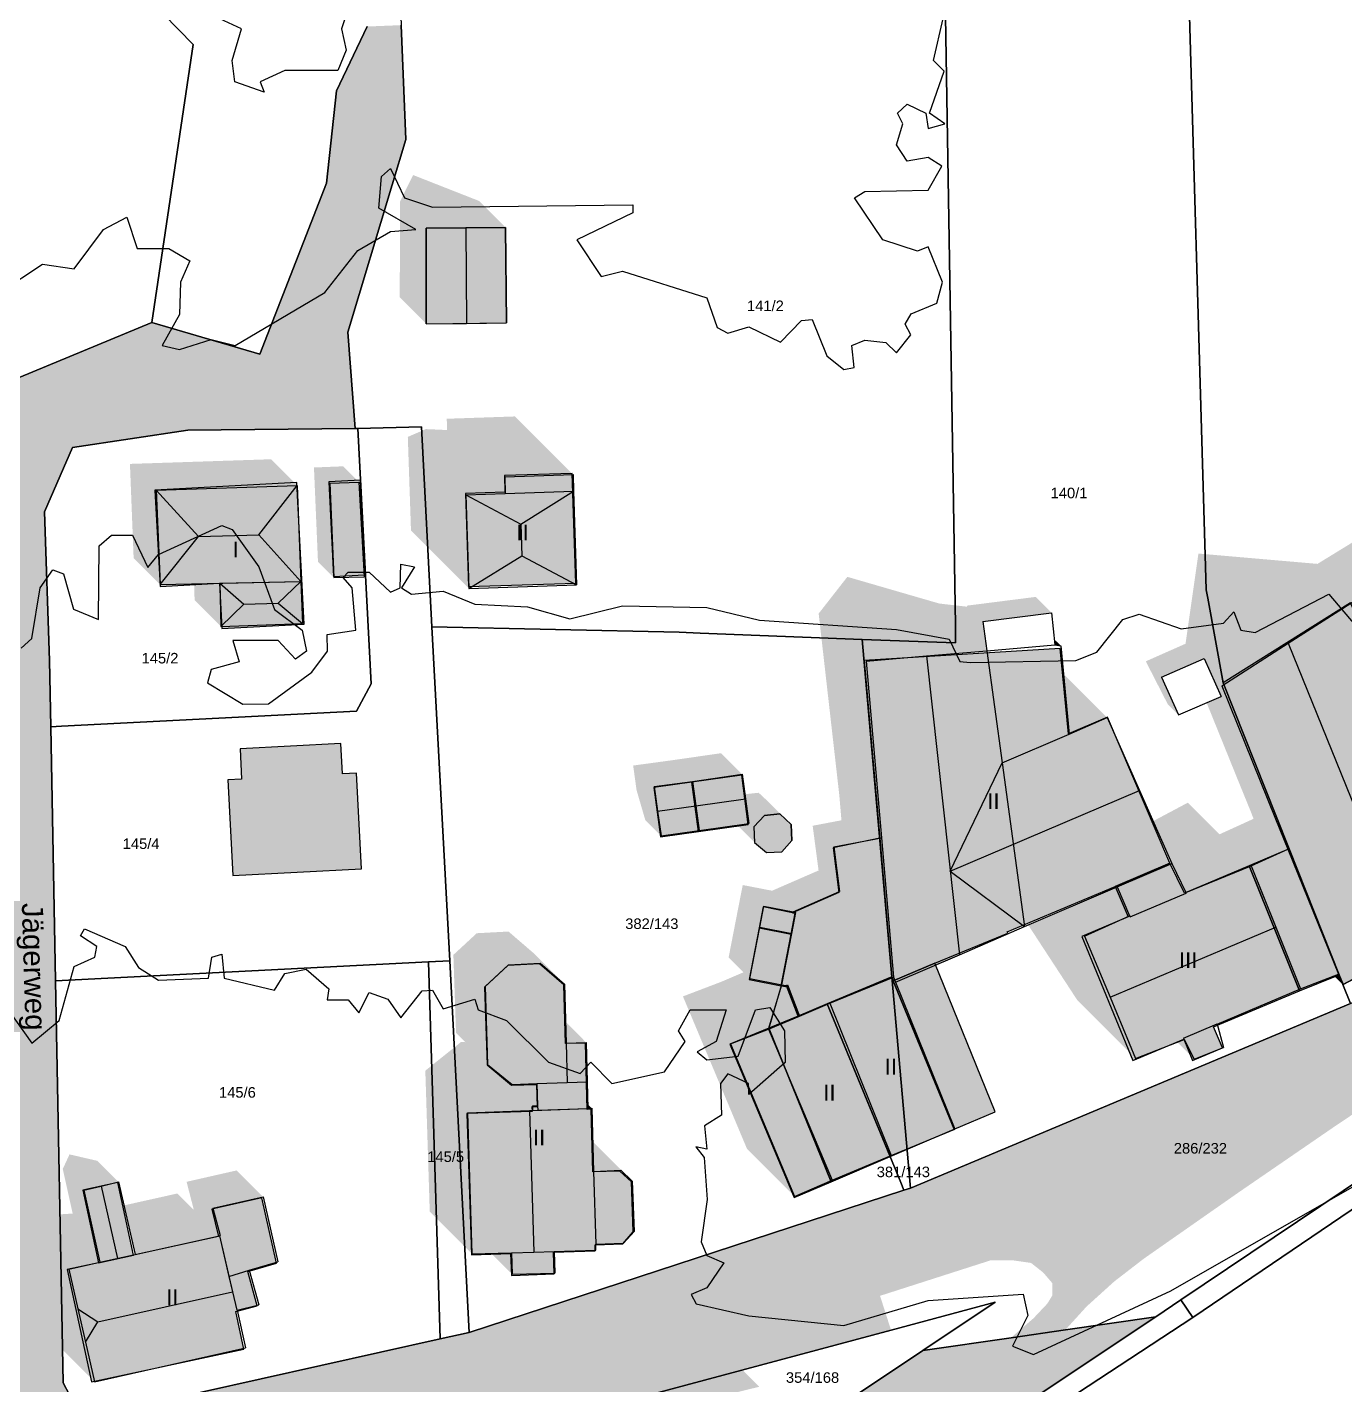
# Model space of a CAD drawing. Header units: millimetres. Extents: x 238 to 3518, y -74 to 2735.
# Drawn here: x 2240 to 2364.9, y 1373.7 to 1502.4 of the extents above; entities that cross this region are included whole.
import ezdxf
from ezdxf.enums import TextEntityAlignment as Align

# ---------------------------------------------------------------- set-up
doc = ezdxf.new("R2010")
doc.units = ezdxf.units.MM
for name, color, linetype in [('LP_Flurstueck_bez', 7, 'Continuous'), ('LP_Flurstuecke', 8, 'Continuous'), ('LP_Gebaeude_Dachaufsicht', 9, 'Continuous'), ('LP_Gebaeude_Dachschatten', 253, 'Continuous'), ('LP_Gebaeude_F', 254, 'Continuous'), ('LP_Gebaeude_Geschosszahl', 7, 'Continuous'), ('LP_Gebaeude_Schatten', 7, 'Continuous'), ('LP_Gebaeude_U', 7, 'Continuous'), ('LP_Topographie_Hoehenlinien', 8, 'Continuous'), ('LP_Verkehr_Strassen', 9, 'Continuous'), ('LP_Verkehr_Strassennamen', 7, 'Continuous'), ('LP_Verkehr_Wege_Plaetze', 252, 'Continuous')]:
    doc.layers.add(name, color=color, linetype=linetype)
doc.styles.get("Standard").update_dxf_attribs({"font": 'arial.ttf'})

msp = doc.modelspace()

# ---------------------------------------------------------------- hatches: boundary and pattern name
at = {"layer": 'LP_Gebaeude_Dachschatten'}
for points in [[(2277.84, 1483.33), (2277.83, 1474.27), (2281.64, 1474.3), (2281.59, 1483.37)], [(2265.61, 1458.92), (2252.24, 1458.48), (2256.23, 1454.11), (2261.97, 1454.27)], [(2252.24, 1458.48), (2252.59, 1449.54), (2256.23, 1454.11)], [(2281.59, 1458.04), (2281.89, 1449.17), (2286.9, 1452.27), (2286.8, 1455.28)], [(2265.95, 1449.82), (2258.27, 1449.66), (2260.55, 1447.67), (2263.8, 1447.77)], [(2258.27, 1449.66), (2258.37, 1445.56), (2260.55, 1447.67)], [(2359.56, 1443.98), (2353.27, 1439.95), (2358.38, 1427.32), (2359.55, 1424.45), (2364.33, 1412.61), (2364.74, 1411.61), (2371.27, 1415.08)], [(2325.27, 1442.77), (2319.55, 1442.29), (2321.01, 1425.54), (2322.16, 1412.3), (2322.35, 1411.83), (2328.39, 1414.44)], [(2345.47, 1430.01), (2342.41, 1436.92), (2338.81, 1435.37), (2332.44, 1432.65), (2327.52, 1422.35)], [(2307.8, 1431.55), (2303.07, 1430.87), (2303.39, 1428.55), (2308.11, 1429.22)], [(2303.07, 1430.87), (2299.46, 1430.38), (2299.78, 1428.05), (2303.39, 1428.55)], [(2358.4, 1417.04), (2356.06, 1422.86), (2349.87, 1420.34), (2349.91, 1420.27), (2344.59, 1418.03), (2344.54, 1418.14), (2340.27, 1416.21), (2342.68, 1410.41)], [(2287.64, 1399.67), (2281.75, 1399.45), (2282.17, 1386.08), (2285.92, 1386.19), (2285.92, 1386.19), (2288.05, 1386.25)], [(2247.01, 1392.51), (2245.37, 1392.13), (2246.89, 1385.28), (2248.57, 1385.65)], [(2246.7, 1379.62), (2259.46, 1382.48), (2258.22, 1387.8), (2250.24, 1386.02), (2246.89, 1385.28), (2243.96, 1384.62), (2244.81, 1380.86)], [(2246.7, 1379.62), (2244.81, 1380.86), (2245.53, 1377.72)]]:
    msp.add_hatch(color=253, dxfattribs=at).paths.add_polyline_path(points)
at = {"layer": 'LP_Gebaeude_F'}
for points in [[(2277.83, 1474.27), (2285.44, 1474.35), (2285.35, 1483.41), (2277.84, 1483.33)], [(2281.57, 1458.18), (2281.84, 1449.37), (2292.02, 1449.68), (2291.69, 1460.08), (2285.25, 1459.88), (2285.29, 1458.3)], [(2252.11, 1458.48), (2252.61, 1449.37), (2258.22, 1449.66), (2258.44, 1445.37), (2266.27, 1445.78), (2265.55, 1459.21)], [(2268.6, 1459.29), (2269.04, 1450.31), (2271.97, 1450.46), (2271.59, 1459.43)], [(2353.41, 1440.23), (2358.43, 1427.58), (2359.66, 1424.49), (2364.41, 1412.54), (2364.78, 1411.63), (2377.89, 1418.55), (2370.9, 1435.83), (2365.49, 1447.8)], [(2319.36, 1442.33), (2320.84, 1425.5), (2321.99, 1412.36), (2322.11, 1411.98), (2326.06, 1413.63), (2332.99, 1416.49), (2332.94, 1416.61), (2343.17, 1420.92), (2348.35, 1423.12), (2348.26, 1423.34), (2342.44, 1436.96), (2338.74, 1435.38), (2337.95, 1443.48)], [(2259.03, 1431.02), (2259.5, 1421.95), (2271.7, 1422.58), (2271.23, 1431.66), (2269.9, 1431.59), (2269.75, 1434.47), (2260.18, 1433.97), (2260.33, 1431.09)], [(2299.41, 1430.3), (2300.06, 1425.63), (2303.66, 1426.14), (2303.01, 1430.8)], [(2303.01, 1430.8), (2303.66, 1426.14), (2308.37, 1426.8), (2307.75, 1431.46)], [(2308.9, 1426.56), (2308.97, 1425.09), (2310.1, 1424.13), (2311.55, 1424.21), (2312.51, 1425.28), (2312.45, 1426.78), (2311.36, 1427.8), (2309.9, 1427.65)], [(2311.49, 1411.5), (2311.89, 1411.44), (2312.01, 1411.5), (2313.12, 1408.63), (2315.87, 1409.78), (2321.99, 1412.36), (2320.84, 1425.5), (2316.41, 1424.58), (2316.97, 1420.34), (2312.57, 1418.42), (2312.83, 1418.37), (2312.44, 1416.4)], [(2355.88, 1422.86), (2360.66, 1411.02), (2364.41, 1412.54), (2359.66, 1424.49)], [(2339.99, 1416.18), (2344.84, 1404.42), (2349.67, 1406.43), (2350.51, 1404.42), (2353.34, 1405.6), (2352.5, 1407.61), (2360.66, 1411.02), (2355.88, 1422.86), (2349.73, 1420.27), (2348.35, 1423.12), (2343.17, 1420.92), (2344.4, 1418.03)], [(2309.41, 1416.99), (2312.44, 1416.4), (2312.83, 1418.37), (2312.57, 1418.42), (2309.8, 1418.97)], [(2308.45, 1412.1), (2311.49, 1411.5), (2312.44, 1416.4), (2309.41, 1416.99)], [(2281.7, 1399.4), (2282.12, 1385.99), (2285.84, 1386.11), (2285.91, 1384.04), (2289.96, 1384.17), (2289.89, 1386.24), (2293.86, 1386.37), (2293.86, 1386.95), (2296.48, 1387.03), (2297.47, 1388.16), (2297.3, 1392.92), (2296.21, 1393.93), (2293.65, 1393.85), (2293.47, 1399.81), (2293.11, 1399.77), (2292.93, 1406.07), (2291.05, 1406.01), (2290.89, 1411.58), (2288.59, 1413.57), (2285.58, 1413.42), (2283.37, 1411.36), (2283.62, 1403.99), (2285.91, 1402.07), (2288.28, 1402.15), (2288.35, 1400.03), (2287.85, 1400.01), (2287.87, 1399.59)], [(2322.11, 1411.98), (2327.91, 1397.9), (2331.79, 1399.56), (2326.06, 1413.63)], [(2315.87, 1409.78), (2321.83, 1395.3), (2327.91, 1397.9), (2322.11, 1411.98), (2321.99, 1412.36)], [(2310.33, 1407.48), (2313.12, 1408.63), (2312.01, 1411.5), (2311.89, 1411.44), (2311.49, 1411.5)], [(2310.33, 1407.48), (2316.25, 1392.92), (2321.83, 1395.3), (2315.87, 1409.78), (2313.12, 1408.63)], [(2306.61, 1405.97), (2312.73, 1391.43), (2316.25, 1392.92), (2310.33, 1407.48)], [(2245.27, 1392.11), (2246.75, 1385.24), (2250.08, 1385.96), (2248.58, 1392.83)], [(2243.8, 1384.61), (2246.09, 1373.93), (2260.54, 1377.03), (2259.77, 1380.62), (2261.81, 1381.14), (2260.93, 1384.41), (2263.63, 1385.19), (2262.25, 1391.39), (2257.5, 1390.33), (2258.15, 1387.73), (2250.08, 1385.96), (2246.75, 1385.24)]]:
    msp.add_hatch(color=254, dxfattribs=at).paths.add_polyline_path(points)
at = {"layer": 'LP_Gebaeude_Schatten'}
for points in [[(2275.34, 1485.83), (2276.59, 1488.37), (2282.85, 1485.91), (2285.35, 1483.41), (2277.84, 1483.33), (2277.83, 1474.27), (2275.33, 1476.77), (2275.34, 1485.83)], [(2353.06, 1425.86), (2356.29, 1427.33), (2356.05, 1427.95), (2354.88, 1430.82), (2351.84, 1438.33), (2353.22, 1438.92), (2351.59, 1442.54), (2347.57, 1440.76), (2349.16, 1437.18), (2348.16, 1438.18), (2346.07, 1442.26), (2349.84, 1443.93), (2351.06, 1452.48), (2362.35, 1451.5), (2374.93, 1459.22), (2374.94, 1459.21), (2375.13, 1459.32), (2369.14, 1465.32), (2368.15, 1467.04), (2368.39, 1467.21), (2374.39, 1461.21), (2377.3, 1463.16), (2376.63, 1464.71), (2384.65, 1470.94), (2387.15, 1468.44), (2378.63, 1462.71), (2379.3, 1461.16), (2376.39, 1459.21), (2376.15, 1459.04), (2377.14, 1457.32), (2377.4, 1457.49), (2378.43, 1455.72), (2365.85, 1448), (2359.56, 1443.98), (2353.27, 1439.95), (2358.38, 1427.32), (2359.55, 1424.45), (2356.06, 1422.86), (2349.87, 1420.34), (2348.53, 1423.1), (2346.75, 1427.1), (2350.06, 1428.86), (2353.06, 1425.86)], [(2285.28, 1459.76), (2285.33, 1458.17), (2281.59, 1458.04), (2281.89, 1449.17), (2276.39, 1454.67), (2276.09, 1463.54), (2277.8, 1464.28), (2279.82, 1464.19), (2279.78, 1465.26), (2286.26, 1465.48), (2291.76, 1459.98), (2285.28, 1459.76)], [(2249.74, 1460.98), (2263.11, 1461.42), (2265.61, 1458.92), (2252.24, 1458.48), (2252.59, 1449.54), (2250.09, 1452.04), (2249.74, 1460.98)], [(2267.19, 1460.64), (2269.96, 1460.75), (2271.46, 1459.25), (2268.69, 1459.14), (2269.07, 1450.2), (2267.57, 1451.7), (2267.19, 1460.64)], [(2255.83, 1449.61), (2258.27, 1449.66), (2258.37, 1445.56), (2255.87, 1448.06), (2255.83, 1449.61)], [(2315.04, 1422.43), (2314.48, 1426.67), (2317.21, 1427.19), (2317.01, 1429.54), (2315.05, 1446.79), (2317.77, 1450.27), (2326.49, 1447.74), (2329.12, 1447.44), (2329.11, 1447.54), (2335.64, 1448.37), (2337.14, 1446.87), (2330.61, 1446.04), (2330.99, 1443.24), (2325.27, 1442.77), (2319.55, 1442.29), (2321.01, 1425.54), (2316.48, 1424.67), (2317.04, 1420.43), (2312.63, 1418.51), (2309.85, 1419.05), (2309.46, 1417.07), (2308.51, 1412.18), (2311.55, 1411.58), (2310.3, 1407.37), (2306.68, 1405.99), (2312.76, 1391.52), (2308.26, 1396.02), (2302.18, 1410.49), (2305.8, 1411.87), (2307.91, 1412.77), (2306.51, 1414.18), (2307.46, 1419.07), (2307.85, 1421.05), (2310.63, 1420.51), (2315.04, 1422.43)], [(2337.44, 1443.84), (2337.38, 1444.36), (2338.01, 1443.74), (2337.44, 1443.84)], [(2338.81, 1435.37), (2338.27, 1441.06), (2342.41, 1436.92), (2338.81, 1435.37)], [(2301.07, 1432.87), (2305.8, 1433.55), (2307.8, 1431.55), (2303.07, 1430.87), (2299.46, 1430.38), (2300.11, 1425.71), (2298.61, 1427.21), (2297.78, 1430.05), (2297.46, 1432.38), (2301.07, 1432.87)], [(2310.45, 1428.78), (2312.45, 1426.78), (2311.36, 1427.8), (2309.9, 1427.65), (2308.9, 1426.56), (2308.97, 1425.09), (2307.32, 1426.73), (2308.42, 1426.89), (2308.05, 1429.66), (2309.36, 1429.8), (2310.45, 1428.78)], [(2334.92, 1417.26), (2343.34, 1420.89), (2344.54, 1418.14), (2340.27, 1416.21), (2342.68, 1410.41), (2345.09, 1404.61), (2339.59, 1410.11), (2334.92, 1417.26)], [(2282.63, 1416.48), (2285.64, 1416.64), (2287.95, 1414.65), (2290.95, 1411.65), (2288.64, 1413.64), (2285.63, 1413.48), (2283.41, 1411.43), (2283.66, 1404.04), (2285.97, 1402.14), (2288.33, 1402.23), (2288.4, 1400.11), (2287.91, 1400.1), (2287.92, 1399.68), (2287.64, 1399.67), (2281.75, 1399.45), (2282.17, 1386.08), (2278.17, 1390.08), (2277.75, 1403.45), (2281.14, 1406.17), (2281.42, 1406.18), (2281.44, 1406.17), (2281.56, 1406.14), (2280.66, 1407.04), (2280.41, 1414.43), (2282.63, 1416.48)], [(2364.33, 1412.61), (2364.74, 1411.61), (2363.9, 1412.44), (2364.33, 1412.61)], [(2291.1, 1406.06), (2291.05, 1408.08), (2292.99, 1406.13), (2291.1, 1406.06)], [(2349.71, 1406.41), (2350.67, 1404.55), (2349.06, 1406.16), (2349.71, 1406.41)], [(2293.18, 1399.84), (2293.17, 1399.86), (2293.16, 1400.25), (2293.54, 1399.88), (2293.18, 1399.84)], [(2244.31, 1389.9), (2243.37, 1394.13), (2244.01, 1395.51), (2246.64, 1394.9), (2248.64, 1392.9), (2247.01, 1392.51), (2245.37, 1392.13), (2246.89, 1385.28), (2243.96, 1384.62), (2244.81, 1380.86), (2245.53, 1377.72), (2246.39, 1373.95), (2242.39, 1377.95), (2239.03, 1384.22), (2238.31, 1387.36), (2239.96, 1388.62), (2242.39, 1389.78), (2244.31, 1389.9)], [(2296.28, 1394), (2293.71, 1393.88), (2293.71, 1393.88), (2293.63, 1396.72), (2297.37, 1392.98), (2296.28, 1394)], [(2255.72, 1390.3), (2255.78, 1390.32), (2255.11, 1392.91), (2259.86, 1393.99), (2262.36, 1391.49), (2257.61, 1390.41), (2258.28, 1387.82), (2258.22, 1387.8), (2250.24, 1386.02), (2249.16, 1390.67), (2254.22, 1391.8), (2255.72, 1390.3)], [(2285.92, 1386.19), (2285.92, 1386.19), (2285.98, 1384.14), (2283.98, 1386.13), (2285.92, 1386.19)], [(2306.92, 1375.98), (2309.42, 1373.48), (2301.84, 1371.61), (2300.75, 1371.34), (2289.63, 1368.58), (2290.71, 1364.49), (2291.79, 1360.39), (2288.79, 1363.39), (2284.71, 1370.49), (2286.13, 1372.08), (2296.75, 1375.34), (2297.84, 1375.61), (2298.34, 1375.11), (2305.02, 1376.25), (2306.92, 1375.98)]]:
    msp.add_hatch(color=7, dxfattribs=at).paths.add_polyline_path(points)
at = {"layer": 'LP_Verkehr_Strassen'}
for points in [[(2043.69, 1321.63), (2046.54, 1314.65), (2048.68, 1316.27), (2050.73, 1317.18), (2055.62, 1318.53), (2064.41, 1320.95), (2088.17, 1327.01), (2114.55, 1333.15), (2137.44, 1338.17), (2184.07, 1348.41), (2214.52, 1355.66), (2240.75, 1361.65), (2289.51, 1372.5), (2309.58, 1378.38), (2320.3, 1381.91), (2320.87, 1382.1), (2331.34, 1385.46), (2333.57, 1385.45), (2335.19, 1385.22), (2336.35, 1384.3), (2337.21, 1383.3), (2337.21, 1382.14), (2336.74, 1381.37), (2335.43, 1379.98), (2333.29, 1378.13), (2338.45, 1378.88), (2340.46, 1381.09), (2343.08, 1383.46), (2345.88, 1385.62), (2354.95, 1391.96), (2364.07, 1398.22), (2373.26, 1404.38), (2382.5, 1410.46), (2391.8, 1416.45), (2401.29, 1422.1), (2410.67, 1427.92), (2419.94, 1433.91), (2429.07, 1440.03), (2533.35, 1509.42), (2534.98, 1509.74), (2536.6, 1509.33), (2537.88, 1508.27), (2543.88, 1512.3), (2543.03, 1513.45), (2541.97, 1514.86), (2538.59, 1519.39), (2426.02, 1444.59), (2421.02, 1441.22), (2379.71, 1414.99), (2360.11, 1405.3), (2339.62, 1395.95), (2319.26, 1388.15), (2297.95, 1381.2), (2282.88, 1377.14), (2269.95, 1374.06), (2257.1, 1371), (2246.14, 1368.71), (2245.2, 1370.45), (2238.43, 1368.93), (2238, 1368.84), (2237.94, 1366.48), (2236.44, 1366.18), (2226.71, 1364), (2175.03, 1352.44), (2146.14, 1345.97), (2115.61, 1339.3), (2094.22, 1334.28), (2049.71, 1322.86)], [(2028.83, 1384.66), (2066.66, 1405.14), (2074.73, 1410.63), (2080.24, 1412.87), (2096.7, 1419.53), (2097.16, 1419.71), (2122.53, 1429.48), (2125.18, 1430.5), (2127.1, 1430.95), (2141.27, 1434.27), (2141.74, 1434.38), (2156.18, 1435.63), (2171.97, 1438.1), (2187.67, 1441.26), (2202.97, 1447.12), (2218.25, 1453.02), (2229.62, 1457.42), (2236.23, 1451.84), (2237.16, 1412.59), (2238, 1368.84), (2238.43, 1368.93), (2245.2, 1370.45), (2243.4, 1373.84), (2242.69, 1411.97), (2242.24, 1436.06), (2242.1, 1442.33), (2241.63, 1456.45), (2244.29, 1462.55), (2255.24, 1464.18), (2271.1, 1464.35), (2270.4, 1473.48), (2274.6, 1487.45), (2275.9, 1491.74), (2275.46, 1502.58), (2272.22, 1502.45), (2269.33, 1496.35), (2268.39, 1487.61), (2262.05, 1471.38), (2251.8, 1474.39), (2218.84, 1460.74), (2186.02, 1447.16), (2167.82, 1442.97), (2153.6, 1441.05), (2149, 1440.43), (2124.6, 1434.21), (2042.4, 1403.31), (2038.69, 1405.18), (2036.74, 1401.12)]]:
    msp.add_hatch(color=9, dxfattribs=at).paths.add_polyline_path(points)
at = {"layer": 'LP_Verkehr_Wege_Plaetze'}
for points in [[(2245.2, 1370.45), (2246.14, 1368.71), (2257.1, 1371), (2269.95, 1374.06), (2282.88, 1377.14), (2297.95, 1381.2), (2319.26, 1388.15), (2339.62, 1395.95), (2360.11, 1405.3), (2379.71, 1414.99), (2421.02, 1441.22), (2419.09, 1443.86), (2407.7, 1436.16), (2403.75, 1433.41), (2379.02, 1417.14), (2365.47, 1409.83), (2323.75, 1392.31), (2323.14, 1392.11), (2281.92, 1378.63), (2279.17, 1378.02)], [(2045.47, 1309.01), (2046.65, 1306.43), (2047.47, 1304.83), (2049.74, 1306.57), (2053.28, 1315.25), (2063.33, 1317.56), (2081.88, 1321.83), (2095.87, 1325.04), (2111.55, 1328.65), (2130.33, 1332.98), (2149.49, 1337.4), (2172.3, 1342.66), (2199.03, 1348.83), (2215.55, 1352.64), (2235.05, 1357.15), (2241.11, 1358.55), (2259.21, 1362.84), (2264.59, 1364.11), (2284.04, 1368.69), (2286.52, 1369.36), (2321.91, 1378.85), (2320.87, 1382.1), (2320.3, 1381.91), (2309.58, 1378.38), (2289.51, 1372.5), (2240.75, 1361.65), (2214.52, 1355.66), (2184.07, 1348.41), (2137.44, 1338.17), (2114.55, 1333.15), (2088.17, 1327.01), (2064.41, 1320.95), (2055.62, 1318.53), (2050.73, 1317.18), (2048.68, 1316.27), (2046.54, 1314.65), (2046.46, 1314.46), (2045.5, 1311.58)], [(2097.25, 1233.36), (2106.09, 1219.68), (2109.26, 1221.8), (2111.19, 1223.07), (2347.02, 1380.12), (2338.45, 1378.88), (2333.29, 1378.13), (2324.93, 1376.92), (2291.77, 1354.8), (2272.71, 1342.08), (2268.01, 1338.94), (2267.47, 1338.61), (2253.21, 1329.09), (2237.78, 1318.78), (2224.57, 1309.96), (2203.14, 1295.67), (2184.94, 1283.54), (2169.7, 1273.37), (2154.57, 1263.28), (2147.21, 1258.36), (2139.86, 1253.45), (2107.11, 1231.45)]]:
    msp.add_hatch(color=252, dxfattribs=at).paths.add_polyline_path(points)

# ---------------------------------------------------------------- linework, layer by layer
at = {"layer": 'LP_Flurstuecke', "color": 8}
for points in [[(2270.4, 1473.48), (2271.1, 1464.35), (2271.34, 1464.34), (2277.38, 1464.49), (2278.38, 1445.54), (2301.82, 1445.02), (2303.8, 1444.94), (2319.19, 1444.32), (2328.03, 1444.03), (2328.01, 1445.7), (2326.81, 1518.87), (2293.52, 1525), (2274.24, 1532.92), (2275.46, 1502.58), (2275.9, 1491.74), (2274.6, 1487.45)], [(2349.86, 1515.43), (2351.81, 1449.04), (2351.95, 1448.26), (2353.41, 1440.23), (2358.43, 1427.58), (2364.76, 1411.62), (2365.47, 1409.83), (2379.02, 1417.14), (2403.75, 1433.41), (2407.7, 1436.16), (2419.09, 1443.86), (2431.54, 1452.28), (2435.05, 1454.37), (2439.07, 1457.31), (2438.8, 1457.89), (2521.62, 1514.48), (2522.28, 1520.52), (2467.4, 1517.74), (2368.82, 1512.77)], [(2319.19, 1444.32), (2321.99, 1412.36), (2323.75, 1392.31), (2365.47, 1409.83), (2364.76, 1411.62), (2358.43, 1427.58), (2353.41, 1440.23), (2351.95, 1448.26), (2351.81, 1449.04), (2349.86, 1515.43), (2331.58, 1517.99), (2326.81, 1518.87), (2328.01, 1445.7), (2328.03, 1444.03)], [(2167.82, 1442.97), (2186.02, 1447.16), (2218.84, 1460.74), (2251.8, 1474.39), (2255.72, 1500.76), (2248.68, 1507.99), (2211.7, 1508.38), (2197.57, 1509.99), (2187.9, 1512.68), (2176.08, 1512.91), (2174.96, 1503.46), (2171.84, 1476.99)], [(2349.39, 1381.72), (2350.52, 1380.04), (2443.46, 1443.02), (2453.98, 1450), (2531.03, 1501.11), (2528.05, 1501.67)], [(2241.63, 1456.45), (2242.1, 1442.33), (2242.24, 1436.06), (2243.25, 1436.11), (2271.23, 1437.53), (2272.6, 1440.12), (2271.34, 1464.34), (2271.1, 1464.35), (2255.24, 1464.18), (2244.29, 1462.55)], [(2242.24, 1436.06), (2242.69, 1411.97), (2278.05, 1413.77), (2280.06, 1413.87), (2278.38, 1445.54), (2277.38, 1464.49), (2271.34, 1464.34), (2272.6, 1440.12), (2271.23, 1437.53), (2243.25, 1436.11)], [(2111.19, 1223.07), (2127.02, 1220.44), (2211.36, 1211.54), (2284.36, 1204.41), (2368.34, 1196.21), (2459.74, 1185.46), (2481.94, 1181.46), (2490.63, 1179.32), (2500.26, 1175.99), (2512.75, 1170.78), (2532.27, 1442.96), (2453.98, 1450), (2443.46, 1443.02), (2350.52, 1380.04)], [(2278.38, 1445.54), (2280.06, 1413.87), (2281.92, 1378.63), (2323.14, 1392.11), (2322.84, 1392.84), (2315.87, 1409.78), (2321.99, 1412.36), (2319.19, 1444.32), (2303.8, 1444.94), (2301.82, 1445.02)], [(2242.69, 1411.97), (2243.4, 1373.84), (2245.2, 1370.45), (2279.17, 1378.02), (2278.05, 1413.77)], [(2278.05, 1413.77), (2279.17, 1378.02), (2281.92, 1378.63), (2280.06, 1413.87)], [(2315.87, 1409.78), (2322.84, 1392.84), (2323.14, 1392.11), (2323.75, 1392.31), (2321.99, 1412.36)], [(2111.19, 1223.07), (2350.52, 1380.04), (2349.39, 1381.72), (2347.02, 1380.12)], [(2286.52, 1369.36), (2286.8, 1368.72), (2291.77, 1354.8), (2324.93, 1376.92), (2331.79, 1381.5), (2321.91, 1378.85)], [(2097.25, 1233.36), (2106.09, 1219.68), (2109.26, 1221.8), (2111.19, 1223.07), (2347.02, 1380.12), (2338.45, 1378.88), (2333.29, 1378.13), (2324.93, 1376.92), (2291.77, 1354.8), (2272.71, 1342.08), (2268.01, 1338.94), (2267.47, 1338.61), (2253.21, 1329.09), (2237.78, 1318.78), (2224.57, 1309.96), (2203.14, 1295.67), (2184.94, 1283.54), (2169.7, 1273.37), (2154.57, 1263.28), (2147.21, 1258.36), (2139.86, 1253.45), (2107.11, 1231.45)]]:
    msp.add_lwpolyline(points, close=True, dxfattribs=at)
for points in [[(2248.68, 1507.99), (2255.72, 1500.76), (2251.8, 1474.39), (2262.05, 1471.38), (2268.39, 1487.61), (2269.33, 1496.35), (2272.22, 1502.45)], [(2272.22, 1502.45), (2269.33, 1496.35), (2268.39, 1487.61), (2262.05, 1471.38), (2251.8, 1474.39), (2218.84, 1460.74)], [(2238.43, 1368.93), (2245.2, 1370.45), (2243.4, 1373.84), (2242.69, 1411.97), (2242.24, 1436.06), (2242.1, 1442.33), (2241.63, 1456.45), (2244.29, 1462.55), (2255.24, 1464.18), (2271.1, 1464.35), (2270.4, 1473.48), (2274.6, 1487.45), (2275.9, 1491.74), (2275.46, 1502.58)], [(2235.05, 1357.15), (2241.11, 1358.55), (2259.21, 1362.84), (2264.59, 1364.11), (2284.04, 1368.69), (2286.52, 1369.36), (2321.91, 1378.85), (2331.79, 1381.5), (2324.93, 1376.92), (2333.29, 1378.13), (2338.45, 1378.88), (2347.02, 1380.12), (2349.39, 1381.72), (2528.05, 1501.67)], [(2365.47, 1409.83), (2323.75, 1392.31), (2323.14, 1392.11), (2281.92, 1378.63), (2279.17, 1378.02), (2245.2, 1370.45), (2238.43, 1368.93)]]:
    msp.add_lwpolyline(points, dxfattribs=at)
at = {"layer": 'LP_Gebaeude_Dachaufsicht', "color": 9}
for p, q in [((2277.83, 1474.27, 74.72), (2277.84, 1483.33, 74.72)), ((2277.84, 1483.33, 74.72), (2281.59, 1483.37, 77.76)), ((2281.59, 1483.37, 77.76), (2285.35, 1483.41, 74.72)), ((2281.59, 1483.37, 77.76), (2281.64, 1474.3, 77.76)), ((2285.35, 1483.41, 74.72), (2285.44, 1474.34, 74.72)), ((2277.83, 1474.27, 74.72), (2281.64, 1474.3, 77.76)), ((2281.64, 1474.3, 77.76), (2285.44, 1474.34, 74.72)), ((2285.28, 1459.76, 79.27), (2291.76, 1459.98, 79.27)), ((2291.76, 1459.98, 79.27), (2291.81, 1458.39, 79.27)), ((2252.24, 1458.48, 75.52), (2265.61, 1458.92, 75.52)), ((2261.97, 1454.27, 77.84), (2265.61, 1458.92, 75.52)), ((2265.61, 1458.92, 75.52), (2265.95, 1449.82, 75.52)), ((2268.69, 1459.14, 74.11), (2271.46, 1459.25, 74.11)), ((2268.69, 1459.14, 74.11), (2269.07, 1450.2, 74.11)), ((2271.46, 1459.25, 74.11), (2271.94, 1450.28, 74.11)), ((2285.28, 1459.76, 79.27), (2285.33, 1458.17, 79.27)), ((2252.24, 1458.48, 75.52), (2256.23, 1454.11, 77.84)), ((2252.24, 1458.48, 75.52), (2252.59, 1449.54, 75.52)), ((2281.59, 1458.04, 79.27), (2285.33, 1458.17, 79.27)), ((2281.59, 1458.04, 79.27), (2281.89, 1449.17, 79.27)), ((2281.59, 1458.04, 79.27), (2286.8, 1455.28, 84.3)), ((2285.33, 1458.17, 79.27), (2291.81, 1458.39, 79.27)), ((2286.8, 1455.28, 84.3), (2291.81, 1458.39, 79.27)), ((2291.81, 1458.39, 79.27), (2292.1, 1449.51, 79.27)), ((2286.8, 1455.28, 84.3), (2286.9, 1452.27, 84.3)), ((2252.59, 1449.54, 75.52), (2256.23, 1454.11, 77.84)), ((2256.23, 1454.11, 77.84), (2261.97, 1454.27, 77.84)), ((2261.97, 1454.27, 77.84), (2265.95, 1449.82, 75.52)), ((2281.89, 1449.17, 79.27), (2286.9, 1452.27, 84.3)), ((2286.9, 1452.27, 84.3), (2292.1, 1449.51, 79.27)), ((2252.59, 1449.54, 75.52), (2265.95, 1449.82, 75.52)), ((2258.27, 1449.66, 75.4), (2265.95, 1449.82, 75.4)), ((2258.27, 1449.66, 75.4), (2258.37, 1445.56, 75.4)), ((2258.27, 1449.66, 75.4), (2260.55, 1447.67, 76.83)), ((2263.8, 1447.77, 76.83), (2265.95, 1449.82, 75.4)), ((2265.95, 1449.82, 75.4), (2266.1, 1445.84, 75.4)), ((2269.07, 1450.2, 74.11), (2271.94, 1450.28, 74.11)), ((2281.89, 1449.17, 79.27), (2292.1, 1449.51, 79.27)), ((2258.37, 1445.56, 75.4), (2260.55, 1447.67, 76.83)), ((2260.55, 1447.67, 76.83), (2263.8, 1447.77, 76.83)), ((2263.8, 1447.77, 76.83), (2266.1, 1445.84, 75.4)), ((2359.56, 1443.98, 84.13), (2365.85, 1448, 77.13)), ((2258.37, 1445.56, 75.4), (2266.1, 1445.84, 75.4)), ((2330.61, 1446.04, 73.86), (2337.14, 1446.87, 73.86)), ((2330.61, 1446.04, 73.86), (2330.99, 1443.24, 73.86)), ((2337.14, 1446.87, 73.86), (2337.44, 1443.84, 73.86)), ((2325.27, 1442.77, 82.11), (2330.99, 1443.24, 78.29)), ((2330.99, 1443.24, 73.86), (2337.44, 1443.84, 73.86)), ((2330.99, 1443.24, 78.29), (2337.44, 1443.84, 76.22)), ((2330.99, 1443.24, 78.29), (2332.44, 1432.65, 78.29)), ((2337.44, 1443.84, 76.22), (2338.01, 1443.74, 76.04)), ((2338.01, 1443.74, 76.04), (2338.81, 1435.37, 76.04)), ((2353.27, 1439.95, 77.13), (2359.56, 1443.98, 84.13)), ((2359.56, 1443.98, 84.13), (2371.27, 1415.08, 84.13)), ((2319.55, 1442.29, 78.29), (2325.27, 1442.77, 82.11)), ((2319.55, 1442.29, 78.29), (2321.01, 1425.54, 78.29)), ((2325.27, 1442.77, 82.11), (2328.39, 1414.44, 82.11)), ((2347.57, 1440.76, 73.88), (2351.59, 1442.54, 73.88)), ((2351.59, 1442.54, 73.88), (2353.22, 1438.92, 73.88)), ((2347.57, 1440.76, 73.88), (2349.16, 1437.18, 73.88)), ((2353.27, 1439.95, 77.13), (2358.38, 1427.32, 77.13)), ((2349.16, 1437.18, 73.88), (2353.22, 1438.92, 73.88)), ((2338.81, 1435.37, 78.29), (2342.41, 1436.92, 78.29)), ((2342.41, 1436.92, 78.29), (2345.47, 1430.01, 82.11)), ((2332.44, 1432.65, 78.29), (2338.81, 1435.37, 78.29)), ((2332.44, 1432.65, 78.29), (2338.81, 1435.37, 76.04)), ((2303.07, 1430.87, 75.01), (2307.8, 1431.55, 75.01)), ((2307.8, 1431.55, 75.01), (2308.11, 1429.22, 75.53)), ((2327.52, 1422.35, 82.11), (2332.44, 1432.65, 78.29)), ((2332.44, 1432.65, 78.29), (2334.57, 1417.11, 78.29)), ((2299.46, 1430.38, 75.01), (2303.07, 1430.87, 75.01)), ((2299.46, 1430.38, 75.01), (2299.78, 1428.05, 75.53)), ((2303.07, 1430.87, 75.01), (2303.39, 1428.55, 75.53)), ((2303.39, 1428.55, 75.53), (2308.11, 1429.22, 75.53)), ((2308.11, 1429.22, 75.53), (2308.42, 1426.89, 75.01)), ((2327.52, 1422.35, 82.11), (2345.47, 1430.01, 82.11)), ((2345.47, 1430.01, 82.11), (2348.53, 1423.1, 78.29)), ((2299.78, 1428.05, 75.53), (2303.39, 1428.55, 75.53)), ((2299.78, 1428.05, 75.53), (2300.11, 1425.71, 75.01)), ((2303.39, 1428.55, 75.53), (2303.71, 1426.22, 75.01)), ((2308.9, 1426.56, 75.04), (2309.9, 1427.65, 75.04)), ((2309.9, 1427.65, 75.04), (2311.36, 1427.8, 75.04)), ((2311.36, 1427.8, 75.04), (2312.45, 1426.78, 75.04)), ((2303.71, 1426.22, 75.01), (2308.42, 1426.89, 75.01)), ((2308.9, 1426.56, 75.04), (2308.97, 1425.09, 75.04)), ((2312.45, 1426.78, 75.04), (2312.51, 1425.28, 75.04)), ((2358.38, 1427.32, 77.13), (2359.55, 1424.45, 77.13)), ((2300.11, 1425.71, 75.01), (2303.71, 1426.22, 75.01)), ((2308.97, 1425.09, 75.04), (2310.1, 1424.13, 75.04)), ((2311.55, 1424.21, 75.04), (2312.51, 1425.28, 75.04)), ((2316.48, 1424.67, 75.68), (2321.01, 1425.54, 75.68)), ((2321.01, 1425.54, 75.68), (2322.16, 1412.3, 75.68)), ((2321.01, 1425.54, 78.29), (2322.16, 1412.3, 78.29)), ((2310.1, 1424.13, 75.04), (2311.55, 1424.21, 75.04)), ((2316.48, 1424.67, 75.68), (2317.04, 1420.43, 75.68)), ((2356.06, 1422.86, 76.23), (2359.55, 1424.45, 76.23)), ((2359.55, 1424.45, 77.13), (2364.33, 1412.61, 77.13)), ((2359.55, 1424.45, 76.23), (2364.33, 1412.61, 76.23)), ((2343.34, 1420.89, 80.39), (2348.53, 1423.1, 80.39)), ((2343.34, 1420.89, 78.3), (2348.53, 1423.1, 78.29)), ((2348.53, 1423.1, 80.39), (2349.87, 1420.34, 80.39)), ((2349.87, 1420.34, 80.33), (2356.06, 1422.86, 80.39)), ((2356.06, 1422.86, 80.39), (2358.4, 1417.04, 85.69)), ((2356.06, 1422.86, 76.23), (2360.73, 1411.22, 76.23)), ((2327.52, 1422.35, 82.11), (2334.57, 1417.11, 78.29)), ((2312.63, 1418.51, 75.68), (2317.04, 1420.43, 75.68)), ((2334.57, 1417.11, 78.29), (2343.34, 1420.89, 78.3)), ((2343.34, 1420.89, 80.39), (2344.54, 1418.14, 80.39)), ((2344.59, 1418.03, 80.39), (2349.91, 1420.27, 80.39)), ((2349.87, 1420.34, 80.39), (2349.91, 1420.27, 80.39)), ((2349.87, 1420.34, 80.33), (2349.91, 1420.27, 80.39)), ((2309.46, 1417.07, 75.68), (2309.85, 1419.05, 75.68)), ((2309.85, 1419.05, 75.68), (2312.63, 1418.51, 75.68)), ((2312.5, 1416.47, 75.68), (2312.89, 1418.46, 75.68)), ((2312.63, 1418.51, 75.68), (2312.89, 1418.46, 75.68)), ((2340.27, 1416.21, 80.39), (2344.54, 1418.14, 80.29)), ((2344.54, 1418.14, 80.39), (2344.59, 1418.03, 80.39)), ((2344.54, 1418.14, 80.29), (2344.59, 1418.03, 80.39)), ((2308.51, 1412.18, 75.68), (2309.46, 1417.07, 75.68)), ((2309.46, 1417.07, 75.68), (2312.5, 1416.47, 75.68)), ((2311.55, 1411.58, 75.68), (2312.5, 1416.47, 75.68)), ((2328.39, 1414.44, 82.11), (2334.57, 1417.11, 78.29)), ((2340.27, 1416.21, 80.39), (2342.68, 1410.41, 85.69)), ((2342.68, 1410.41, 85.69), (2358.4, 1417.04, 85.69)), ((2358.4, 1417.04, 85.69), (2360.73, 1411.22, 80.39)), ((2364.74, 1411.61, 77.13), (2371.27, 1415.08, 84.13)), ((2283.41, 1411.43, 77.2), (2285.63, 1413.48, 77.2)), ((2285.63, 1413.48, 77.2), (2288.64, 1413.64, 77.2)), ((2288.64, 1413.64, 77.2), (2290.95, 1411.65, 77.2)), ((2322.35, 1411.83, 78.38), (2328.39, 1414.44, 82.11)), ((2316.11, 1409.86, 75.68), (2322.16, 1412.3, 75.68)), ((2316.11, 1409.86, 83.03), (2322.16, 1412.3, 79.38)), ((2322.16, 1412.3, 78.29), (2322.35, 1411.83, 78.38)), ((2322.16, 1412.3, 79.38), (2322.35, 1411.83, 79.38)), ((2360.73, 1411.22, 76.23), (2364.33, 1412.61, 76.23)), ((2364.33, 1412.61, 77.13), (2364.74, 1411.61, 77.13)), ((2283.41, 1411.43, 77.2), (2283.66, 1404.04, 77.2)), ((2290.95, 1411.65, 77.2), (2291.1, 1406.06, 77.2)), ((2308.51, 1412.18, 75.68), (2311.55, 1411.58, 75.68)), ((2310.3, 1407.37, 75.68), (2311.55, 1411.58, 75.68)), ((2311.55, 1411.58, 75.68), (2311.96, 1411.52, 75.68)), ((2311.96, 1411.52, 75.68), (2312.09, 1411.58, 75.68)), ((2312.09, 1411.58, 75.68), (2313.23, 1408.62, 75.68)), ((2322.35, 1411.83, 79.38), (2327.97, 1397.9, 79.38)), ((2352.85, 1407.85, 80.36), (2360.73, 1411.22, 80.39)), ((2313.23, 1408.62, 75.68), (2316.11, 1409.86, 75.68)), ((2313.23, 1408.62, 79.61), (2316.11, 1409.86, 79.61)), ((2316.11, 1409.86, 79.61), (2321.92, 1395.39, 79.61)), ((2316.11, 1409.86, 83.03), (2321.92, 1395.39, 83.05)), ((2342.68, 1410.41, 85.69), (2345.09, 1404.61, 80.39)), ((2310.3, 1407.37, 75.68), (2313.23, 1408.62, 75.68)), ((2310.3, 1407.37, 79.61), (2313.23, 1408.62, 79.61)), ((2306.68, 1405.99, 79.61), (2310.3, 1407.37, 79.61)), ((2310.3, 1407.37, 79.61), (2316.34, 1393.08, 79.61)), ((2349.65, 1406.54, 80.39), (2352.84, 1407.89, 80.39)), ((2352.84, 1407.89, 80.39), (2352.85, 1407.85, 80.39)), ((2352.84, 1407.89, 80.39), (2352.85, 1407.85, 80.36)), ((2352.85, 1407.85, 80.39), (2353.43, 1405.65, 80.39)), ((2291.1, 1406.06, 79.13), (2292.99, 1406.13, 79.13)), ((2291.1, 1406.06, 77.2), (2291.2, 1402.33, 77.2)), ((2291.1, 1406.06, 79.13), (2291.2, 1402.33, 79.13)), ((2292.99, 1406.13, 79.13), (2293.1, 1402.4, 79.13)), ((2306.68, 1405.99, 79.61), (2312.76, 1391.52, 79.61)), ((2345.09, 1404.61, 80.39), (2349.71, 1406.41, 80.28)), ((2349.65, 1406.54, 80.39), (2349.71, 1406.41, 80.39)), ((2349.65, 1406.54, 80.39), (2349.71, 1406.41, 80.28)), ((2349.71, 1406.41, 80.39), (2350.67, 1404.55, 80.39)), ((2350.67, 1404.55, 80.39), (2353.43, 1405.65, 80.39)), ((2283.66, 1404.04, 77.2), (2285.97, 1402.14, 77.2)), ((2285.97, 1402.14, 77.2), (2288.33, 1402.23, 77.2)), ((2288.33, 1402.23, 79.13), (2291.2, 1402.33, 79.13)), ((2288.33, 1402.23, 77.2), (2291.2, 1402.33, 77.2)), ((2288.33, 1402.23, 79.13), (2288.4, 1400.11, 79.13)), ((2291.2, 1402.33, 79.13), (2293.1, 1402.4, 79.13)), ((2293.1, 1402.4, 79.13), (2293.17, 1399.86, 79.13)), ((2281.75, 1399.45, 78.99), (2287.64, 1399.67, 82.53)), ((2281.75, 1399.45, 78.99), (2282.17, 1386.08, 78.99)), ((2287.64, 1399.67, 82.53), (2287.92, 1399.68, 82.36)), ((2287.64, 1399.67, 82.53), (2288.05, 1386.25, 82.53)), ((2287.91, 1400.1, 79.09), (2288.4, 1400.11, 79.09)), ((2287.91, 1400.1, 79.09), (2287.92, 1399.68, 79.09)), ((2287.92, 1399.67, 82.36), (2293.17, 1399.86, 79.2)), ((2287.92, 1399.67, 79.09), (2288.42, 1399.69, 79.09)), ((2287.92, 1399.67, 79.09), (2287.92, 1399.68, 79.09)), ((2287.92, 1399.67, 82.36), (2287.92, 1399.68, 82.36)), ((2288.4, 1400.11, 79.09), (2288.42, 1399.69, 79.09)), ((2288.4, 1400.11, 79.13), (2288.42, 1399.69, 79.13)), ((2288.42, 1399.69, 79.13), (2293.17, 1399.86, 79.13)), ((2293.17, 1399.86, 79.2), (2293.18, 1399.84, 79.2)), ((2293.18, 1399.84, 79.2), (2293.54, 1399.88, 78.99)), ((2293.54, 1399.88, 78.99), (2293.71, 1393.88, 78.99)), ((2321.92, 1395.39, 83.05), (2327.97, 1397.9, 79.38)), ((2316.34, 1393.08, 79.61), (2321.92, 1395.39, 79.61)), ((2247.01, 1392.51, 78.01), (2248.64, 1392.9, 76.68)), ((2248.64, 1392.9, 76.68), (2250.24, 1386.02, 76.68)), ((2293.71, 1393.88, 78.99), (2296.28, 1394, 78.99)), ((2293.71, 1393.88, 78.99), (2293.91, 1387, 78.99)), ((2293.71, 1393.88, 78.99), (2293.71, 1393.88, 78.99)), ((2296.28, 1394, 78.99), (2297.37, 1392.98, 78.99)), ((2297.37, 1392.98, 78.99), (2297.54, 1388.21, 78.99)), ((2312.76, 1391.52, 79.61), (2316.34, 1393.08, 79.61)), ((2245.37, 1392.13, 76.68), (2247.01, 1392.51, 78.01)), ((2245.37, 1392.13, 76.68), (2246.89, 1385.28, 76.68)), ((2247.01, 1392.51, 78.01), (2248.57, 1385.65, 78.01)), ((2257.61, 1390.41, 77.35), (2262.36, 1391.49, 77.35)), ((2257.61, 1390.41, 77.35), (2258.28, 1387.82, 77.35)), ((2262.36, 1391.49, 77.35), (2263.75, 1385.31, 77.35)), ((2250.24, 1386.02, 79.76), (2258.22, 1387.8, 79.76)), ((2258.22, 1387.8, 77.35), (2258.28, 1387.82, 77.35)), ((2258.22, 1387.8, 79.76), (2259.46, 1382.48, 84.76)), ((2258.22, 1387.8, 77.35), (2259.12, 1383.94, 77.35)), ((2296.55, 1387.08, 78.99), (2297.54, 1388.21, 78.99)), ((2293.91, 1387, 78.99), (2293.93, 1387, 78.98)), ((2293.91, 1387, 78.99), (2293.93, 1387, 78.99)), ((2293.93, 1387, 78.99), (2296.55, 1387.08, 78.99)), ((2293.93, 1386.42, 78.99), (2293.93, 1387, 78.98)), ((2243.96, 1384.62, 79.76), (2246.89, 1385.28, 79.76)), ((2246.89, 1385.28, 79.76), (2250.24, 1386.02, 79.76)), ((2246.89, 1385.28, 76.68), (2248.57, 1385.65, 78.01)), ((2248.57, 1385.65, 78.01), (2250.24, 1386.02, 76.68)), ((2261.06, 1384.52, 77.35), (2263.75, 1385.31, 77.35)), ((2282.17, 1386.08, 78.99), (2285.92, 1386.19, 81.24)), ((2285.92, 1386.19, 81.24), (2288.05, 1386.25, 82.53)), ((2285.92, 1386.19, 78.99), (2288.05, 1386.25, 78.99)), ((2285.92, 1386.19, 78.99), (2285.98, 1384.14, 78.99)), ((2288.05, 1386.25, 82.53), (2289.98, 1386.31, 81.36)), ((2288.05, 1386.25, 78.99), (2289.98, 1386.31, 78.99)), ((2289.98, 1386.3, 81.36), (2293.93, 1386.42, 78.99)), ((2289.98, 1386.3, 78.99), (2289.98, 1386.31, 78.99)), ((2289.98, 1386.3, 81.36), (2289.98, 1386.31, 81.36)), ((2289.98, 1386.3, 78.99), (2290.04, 1384.26, 78.99)), ((2243.96, 1384.62, 79.76), (2244.81, 1380.86, 83.28)), ((2259.12, 1383.94, 77.35), (2261.06, 1384.52, 77.35)), ((2259.12, 1383.94, 79.76), (2261.06, 1384.52, 79.76)), ((2259.12, 1383.94, 79.76), (2259.46, 1382.48, 79.76)), ((2261.06, 1384.52, 79.76), (2261.95, 1381.26, 79.76)), ((2285.98, 1384.14, 78.99), (2290.04, 1384.26, 78.99)), ((2246.7, 1379.62, 84.76), (2259.46, 1382.48, 84.76)), ((2259.46, 1382.48, 84.76), (2259.87, 1380.73, 83.11)), ((2259.46, 1382.48, 79.76), (2259.87, 1380.73, 79.76)), ((2244.81, 1380.86, 83.28), (2245.53, 1377.72, 83.29)), ((2244.81, 1380.86, 83.28), (2246.7, 1379.62, 84.76)), ((2259.87, 1380.73, 79.76), (2259.9, 1380.73, 79.76)), ((2259.87, 1380.73, 83.11), (2259.9, 1380.73, 83.11)), ((2259.9, 1380.73, 79.76), (2261.95, 1381.26, 79.76)), ((2259.9, 1380.73, 83.11), (2260.7, 1377.17, 79.76)), ((2245.53, 1377.72, 83.29), (2246.7, 1379.62, 84.76)), ((2245.53, 1377.72, 83.29), (2246.39, 1373.95, 79.76)), ((2246.39, 1373.95, 79.76), (2260.7, 1377.17, 79.76))]:
    msp.add_line(p, q, dxfattribs=at)
at = {"layer": 'LP_Gebaeude_U', "color": 7}
for points in [[(2277.83, 1474.27), (2285.44, 1474.35), (2285.35, 1483.41), (2277.84, 1483.33)], [(2281.57, 1458.18), (2281.84, 1449.37), (2292.02, 1449.68), (2291.69, 1460.08), (2285.25, 1459.88), (2285.29, 1458.3)], [(2252.11, 1458.48), (2252.61, 1449.37), (2258.22, 1449.66), (2258.44, 1445.37), (2266.27, 1445.78), (2265.55, 1459.21)], [(2268.6, 1459.29), (2269.04, 1450.31), (2271.97, 1450.46), (2271.59, 1459.43)], [(2353.41, 1440.23), (2358.43, 1427.58), (2359.66, 1424.49), (2364.41, 1412.54), (2364.78, 1411.63), (2377.89, 1418.55), (2370.9, 1435.83), (2365.49, 1447.8)], [(2319.36, 1442.33), (2320.84, 1425.5), (2321.99, 1412.36), (2322.11, 1411.98), (2326.06, 1413.63), (2332.99, 1416.49), (2332.94, 1416.61), (2343.17, 1420.92), (2348.35, 1423.12), (2348.26, 1423.34), (2342.44, 1436.96), (2338.74, 1435.38), (2337.95, 1443.48)], [(2259.03, 1431.02), (2259.5, 1421.95), (2271.7, 1422.58), (2271.23, 1431.66), (2269.9, 1431.59), (2269.75, 1434.47), (2260.18, 1433.97), (2260.33, 1431.09)], [(2299.41, 1430.3), (2300.06, 1425.63), (2303.66, 1426.14), (2303.01, 1430.8)], [(2303.01, 1430.8), (2303.66, 1426.14), (2308.37, 1426.8), (2307.75, 1431.46)], [(2308.9, 1426.56), (2308.97, 1425.09), (2310.1, 1424.13), (2311.55, 1424.21), (2312.51, 1425.28), (2312.45, 1426.78), (2311.36, 1427.8), (2309.9, 1427.65)], [(2311.49, 1411.5), (2311.89, 1411.44), (2312.01, 1411.5), (2313.12, 1408.63), (2315.87, 1409.78), (2321.99, 1412.36), (2320.84, 1425.5), (2316.41, 1424.58), (2316.97, 1420.34), (2312.57, 1418.42), (2312.83, 1418.37), (2312.44, 1416.4)], [(2355.88, 1422.86), (2360.66, 1411.02), (2364.41, 1412.54), (2359.66, 1424.49)], [(2339.99, 1416.18), (2344.84, 1404.42), (2349.67, 1406.43), (2350.51, 1404.42), (2353.34, 1405.6), (2352.5, 1407.61), (2360.66, 1411.02), (2355.88, 1422.86), (2349.73, 1420.27), (2348.35, 1423.12), (2343.17, 1420.92), (2344.4, 1418.03)], [(2309.41, 1416.99), (2312.44, 1416.4), (2312.83, 1418.37), (2312.57, 1418.42), (2309.8, 1418.97)], [(2308.45, 1412.1), (2311.49, 1411.5), (2312.44, 1416.4), (2309.41, 1416.99)], [(2281.7, 1399.4), (2282.12, 1385.99), (2285.84, 1386.11), (2285.91, 1384.04), (2289.96, 1384.17), (2289.89, 1386.24), (2293.86, 1386.37), (2293.86, 1386.95), (2296.48, 1387.03), (2297.47, 1388.16), (2297.3, 1392.92), (2296.21, 1393.93), (2293.65, 1393.85), (2293.47, 1399.81), (2293.11, 1399.77), (2292.93, 1406.07), (2291.05, 1406.01), (2290.89, 1411.58), (2288.59, 1413.57), (2285.58, 1413.42), (2283.37, 1411.36), (2283.62, 1403.99), (2285.91, 1402.07), (2288.28, 1402.15), (2288.35, 1400.03), (2287.85, 1400.01), (2287.87, 1399.59)], [(2322.11, 1411.98), (2327.91, 1397.9), (2331.79, 1399.56), (2326.06, 1413.63)], [(2315.87, 1409.78), (2321.83, 1395.3), (2327.91, 1397.9), (2322.11, 1411.98), (2321.99, 1412.36)], [(2310.33, 1407.48), (2313.12, 1408.63), (2312.01, 1411.5), (2311.89, 1411.44), (2311.49, 1411.5)], [(2310.33, 1407.48), (2316.25, 1392.92), (2321.83, 1395.3), (2315.87, 1409.78), (2313.12, 1408.63)], [(2306.61, 1405.97), (2312.73, 1391.43), (2316.25, 1392.92), (2310.33, 1407.48)], [(2245.27, 1392.11), (2246.75, 1385.24), (2250.08, 1385.96), (2248.58, 1392.83)], [(2243.8, 1384.61), (2246.09, 1373.93), (2260.54, 1377.03), (2259.77, 1380.62), (2261.81, 1381.14), (2260.93, 1384.41), (2263.63, 1385.19), (2262.25, 1391.39), (2257.5, 1390.33), (2258.15, 1387.73), (2250.08, 1385.96), (2246.75, 1385.24)]]:
    msp.add_lwpolyline(points, close=True, dxfattribs=at)
at = {"layer": 'LP_Topographie_Hoehenlinien', "color": 8}
for points in [[(2270.46, 1504.22), (2269.81, 1502.22), (2270.25, 1500.22), (2269.44, 1498.29), (2264.44, 1498.28), (2262.08, 1497.22), (2262.48, 1496.22)], [(2237.44, 1477.25), (2241.44, 1479.92), (2244.44, 1479.49), (2247.24, 1483.22), (2249.44, 1484.39), (2250.44, 1481.4), (2253.44, 1481.39), (2255.43, 1480.22), (2254.52, 1478.22), (2254.44, 1475.15), (2252.8, 1472.22), (2254.44, 1471.82), (2257.44, 1472.77), (2259.72, 1472.22), (2268.21, 1477.22), (2271.35, 1481.22), (2274.44, 1483.01), (2276.85, 1483.22), (2273.34, 1485.22), (2273.6, 1488.22), (2274.44, 1488.98), (2275.78, 1486.22), (2278.44, 1485.32), (2297.44, 1485.55), (2297.44, 1484.77), (2292.11, 1482.22), (2294.44, 1478.75), (2296.44, 1479.25), (2304.43, 1476.72), (2305.43, 1473.91), (2306.43, 1473.39), (2308.43, 1473.98), (2311.43, 1472.52), (2313.43, 1474.58), (2314.43, 1474.66), (2315.82, 1471.22), (2317.43, 1469.94), (2318.43, 1470.11), (2318.21, 1472.22), (2319.43, 1472.72), (2321.43, 1472.49), (2322.43, 1471.52), (2323.78, 1473.22), (2323.26, 1474.22), (2323.82, 1475.22), (2326.27, 1476.22), (2326.8, 1478.22), (2325.43, 1481.56), (2324.43, 1481.15), (2321.14, 1482.22), (2318.46, 1486.22), (2319.43, 1486.82), (2325.43, 1486.95), (2326.72, 1489.22), (2325.43, 1490.03), (2323.43, 1489.68), (2322.43, 1491.22), (2323.04, 1493.22), (2322.52, 1494.22), (2323.43, 1495.1), (2325.2, 1494.22), (2325.43, 1492.78), (2327.02, 1493.22), (2325.55, 1494.22), (2326.96, 1498.22), (2325.94, 1499.22), (2326.87, 1503.22)], [(2262.48, 1496.22), (2259.69, 1497.22), (2259.43, 1499.22), (2260.33, 1502.22), (2257.44, 1503.56)], [(2239.44, 1443.5), (2240.44, 1444.41), (2241.24, 1449.22), (2242.44, 1450.95), (2243.44, 1450.57), (2244.38, 1447.22), (2246.76, 1446.22), (2246.82, 1453.22), (2247.98, 1454.22), (2249.98, 1454.22), (2251.44, 1451.17), (2252.44, 1452.4), (2258.44, 1455.14), (2259.44, 1454.77), (2261.96, 1451.22), (2263.44, 1447.18), (2266.08, 1445.22), (2266.49, 1443.22), (2265.44, 1442.45), (2263.8, 1444.22), (2259.51, 1444.22), (2260.1, 1442.22), (2257.44, 1441.48), (2257.09, 1440.22), (2260.44, 1438.21), (2262.89, 1438.22), (2266.98, 1441.22), (2268.48, 1443.22), (2268.44, 1444.79), (2271.16, 1445.22), (2270.82, 1449.22), (2269.97, 1450.22), (2270.44, 1450.72), (2272.44, 1450.7), (2274.44, 1448.81), (2275.35, 1449.22), (2275.44, 1451.47), (2276.71, 1451.22), (2275.49, 1449.22), (2276.44, 1448.63), (2279.44, 1448.91), (2282.44, 1447.68), (2287.44, 1447.42), (2291.44, 1446.28), (2296.44, 1447.53), (2304.43, 1447.35), (2309.43, 1446.17), (2322.43, 1445.29), (2327.43, 1444.35), (2328.43, 1442.25), (2329.43, 1442.14), (2339.43, 1442.33), (2341.43, 1443.14), (2343.9, 1446.22), (2345.43, 1446.73), (2349.43, 1445.35), (2353.43, 1445.89), (2354.43, 1446.94), (2355.09, 1445.22), (2356.43, 1444.98), (2363.43, 1448.63), (2373.97, 1436.22)], [(2236.44, 1411.63), (2240.44, 1406.06), (2243.02, 1408.22), (2244.44, 1413.33), (2246.41, 1414.22), (2246.59, 1415.22), (2245.04, 1416.22), (2245.44, 1416.91), (2249.3, 1415.22), (2250.54, 1413.22), (2252.44, 1412.03), (2257.2, 1412.22), (2257.51, 1414.22), (2258.44, 1414.49), (2258.67, 1412.22), (2263.44, 1411.07), (2264.44, 1412.66), (2266.44, 1413.06), (2268.6, 1411.22), (2268.44, 1410.16), (2270.44, 1410.18), (2271.44, 1408.92), (2272.44, 1410.87), (2274.2, 1410.22), (2275.44, 1408.45), (2277.44, 1411.01), (2278.44, 1411.08), (2279.44, 1409.32), (2282.44, 1410.22), (2282.77, 1409.22), (2285.44, 1408.22), (2289.44, 1404.24), (2292.44, 1403.19), (2293.44, 1404.26), (2295.44, 1402.22), (2300.44, 1403.33), (2302.38, 1406.22), (2301.76, 1407.22), (2302.87, 1409.22), (2306.28, 1409.22), (2305.34, 1406.22), (2303.54, 1405.22), (2304.43, 1404.47), (2307.43, 1404.81), (2309.06, 1409.22), (2310.43, 1409.43), (2311.81, 1407.22), (2311.88, 1404.22), (2308.43, 1401.19), (2308.41, 1402.22), (2306.43, 1403.15), (2305.74, 1402.22), (2305.83, 1399.22), (2304.22, 1398.22), (2304.43, 1396.02), (2303.39, 1396.22), (2304.2, 1395.22), (2304.47, 1391.22), (2303.9, 1387.22), (2304.43, 1385.91), (2306.05, 1385.22), (2304.43, 1382.87), (2302.97, 1382.22), (2303.43, 1381.35), (2308.43, 1380.2), (2317.43, 1379.29), (2325.43, 1381.66), (2334.43, 1382.27), (2334.88, 1380.22), (2333.43, 1377.34), (2335.43, 1376.55), (2348.43, 1382.58), (2374.04, 1397.22)]]:
    msp.add_lwpolyline(points, dxfattribs=at)

# ---------------------------------------------------------------- texts
at = {"layer": 'LP_Flurstueck_bez', "color": 7}
for s, p in [('141/2', (2310, 1475.97)), ('140/1', (2338.79, 1458.22)), ('145/2', (2252.59, 1442.56)), ('145/4', (2250.8, 1424.97)), ('382/143', (2299.23, 1417.38)), ('145/6', (2259.93, 1401.39)), ('145/5', (2279.68, 1395.29)), ('286/232', (2351.25, 1396.09)), ('381/143', (2323.08, 1393.85)), ('354/168', (2314.47, 1374.35))]:
    msp.add_text(s, height=1, dxfattribs=at).set_placement(p, align=Align.MIDDLE_CENTER)
at = {"layer": 'LP_Gebaeude_Geschosszahl', "color": 7}
for s, p in [('II', (2286.97, 1454.47)), ('I', (2259.76, 1452.87)), ('II', (2331.62, 1429.01)), ('III', (2350.09, 1413.93)), ('II', (2321.89, 1403.83)), ('II', (2316.07, 1401.36)), ('II', (2288.54, 1397.11)), ('II', (2253.76, 1381.95))]:
    msp.add_text(s, height=1.5, dxfattribs=at).set_placement(p, align=Align.MIDDLE_CENTER)
at = {"layer": 'LP_Verkehr_Strassennamen', "color": 7}
msp.add_text('Jägerweg', height=2, rotation=-88.3208, dxfattribs=at).set_placement((2240.66, 1413.31), align=Align.MIDDLE_CENTER)

doc.saveas('drawing.dxf')
